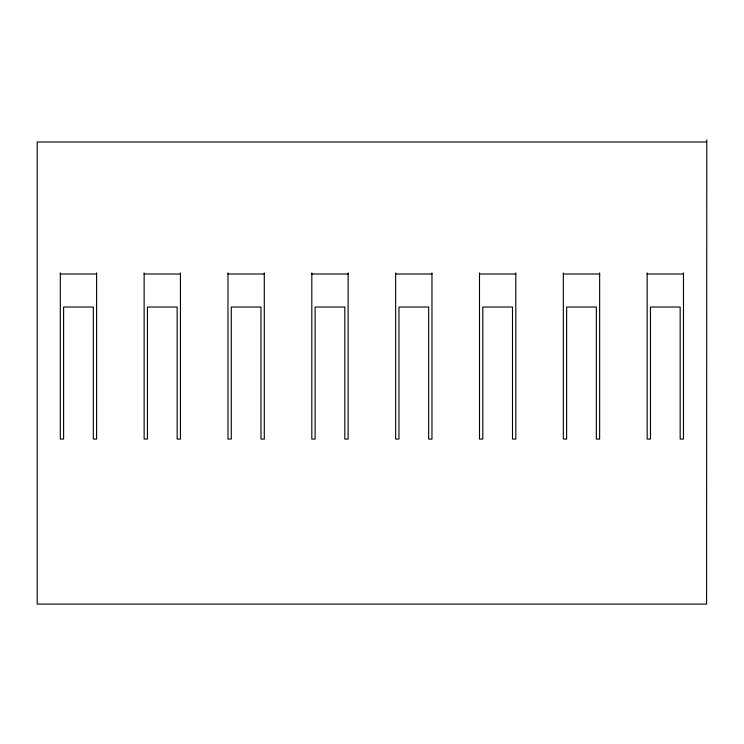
<?xml version="1.0" encoding="UTF-8"?>
<svg xmlns="http://www.w3.org/2000/svg" width="744" height="744" viewBox="0 0 744 744"><rect width="100%" height="100%" fill="white"/><g stroke="black" fill="none" stroke-linecap="round" stroke-linejoin="round"><path stroke-width="1.12" d="M706.586 141.992L37.2 141.992L37.2 604.091L706.586 604.091L706.8 139.909M60.301 274.015L96.608 274.015M144.141 274.015L180.448 274.015M227.98 274.015L264.287 274.015M311.82 274.015L348.127 274.015M395.659 274.015L431.966 274.015M479.499 274.015L515.806 274.015M563.329 274.015L599.645 274.015M647.168 274.015L683.476 274.015M683.476 272.927L683.476 439.09L680.174 439.053L680.174 307.03L650.47 307.03L650.47 439.053L647.168 439.053L647.168 272.927M599.645 272.927L599.645 439.09L596.344 439.053L596.344 307.03L566.63 307.03L566.63 439.053L563.329 439.053L563.329 272.927M515.806 272.927L515.806 439.09L512.504 439.053L512.504 307.03L482.8 307.03L482.8 439.053L479.499 439.053L479.499 272.927M431.966 272.927L431.966 439.09L428.665 439.053L428.665 307.03L398.961 307.03L398.961 439.053L395.659 439.053L395.659 272.927M348.127 272.927L348.127 439.09L344.825 439.053L344.825 307.03L315.121 307.03L315.121 439.053L311.82 439.053L311.82 272.927M264.287 272.927L264.287 439.09L260.986 439.053L260.986 307.03L231.282 307.03L231.282 439.053L227.98 439.053L227.98 272.927M180.448 272.927L180.448 439.09L177.146 439.053L177.146 307.03L147.442 307.03L147.442 439.053L144.141 439.053L144.141 272.927M96.608 272.927L96.608 439.09L93.316 439.053L93.316 307.03L63.603 307.03L63.603 439.053L60.301 439.053L60.301 272.927"/></g></svg>
